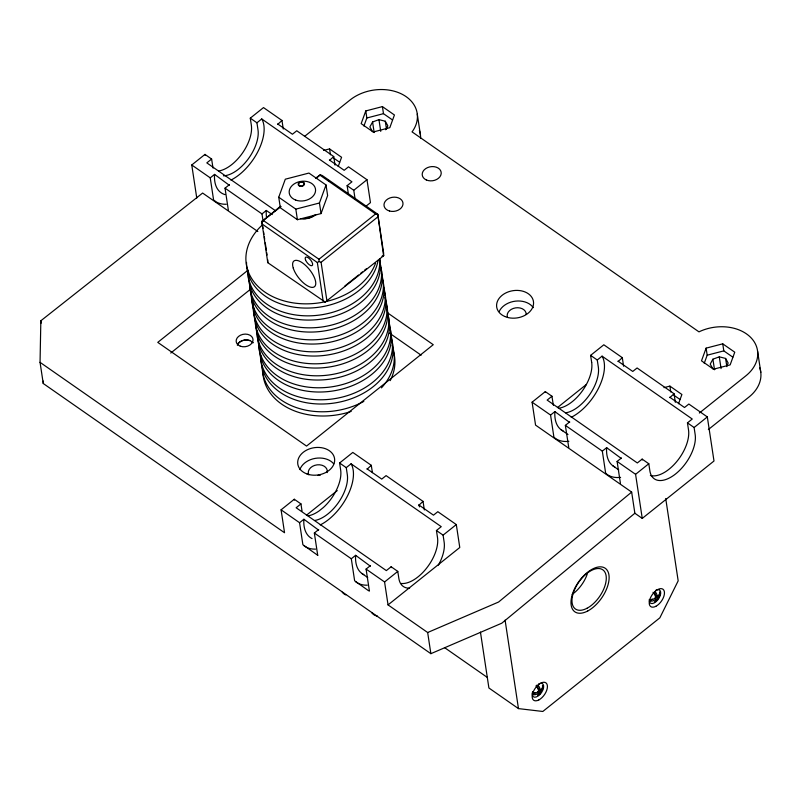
<?xml version="1.0" encoding="UTF-8"?>
<svg xmlns="http://www.w3.org/2000/svg" width="801" height="801" viewBox="0 0 801 801"><rect width="100%" height="100%" fill="white"/><g stroke="black" fill="none" stroke-linecap="round" stroke-linejoin="round"><path stroke-width="1.2" d="M553.451 405.286A31.86 16.861 -55.1 0 1 553.02 403.303L551.959 396.245L545.301 391.609L532.094 402.182L535.559 425.111L631.659 492.094L634.863 513.251L501.806 623.188L430.868 653.676L43.254 383.509L40.05 362.342L40.841 320.78L202.623 193.051L257.832 231.529M43.254 383.509L43.294 381.056M229.306 185.261L214.578 174.388L214.518 174.958A45.407 24.03 -55.1 0 0 225.011 194.603M272.24 214.578L266.322 210.463L266.272 211.023A45.407 24.03 -55.1 0 0 266.533 217.401M318.618 530.112L303.889 519.248L303.839 519.809A45.407 24.03 -55.1 0 0 312.08 538.592M370.372 566.187L355.634 555.313L355.584 555.874A45.407 24.03 -55.1 0 0 363.824 574.657M569.631 422.467L554.903 411.604L554.853 412.165A45.407 24.03 -55.1 0 0 563.093 430.948M621.386 458.542L606.647 447.669L606.597 448.23A45.407 24.03 -55.1 0 0 614.838 467.013M315.654 178.112L320.31 174.778L322.312 175.549L377.762 214.197L383.629 252.996L383.589 255.789L325.216 302.087L267.774 262.678L261.797 221.597L280.5 206.237M267.774 262.678L267.814 259.874M316.255 178.423L320.31 174.778M325.216 302.087L325.376 301.576M383.589 255.789L377.762 214.197M278.738 197.226L285.306 179.194L308.946 173.066L326.017 184.961L327.619 195.544L321.051 213.577L297.411 219.704L280.34 207.809L278.738 197.226L295.819 209.131L297.411 219.704M321.051 213.577L319.449 202.993L326.017 184.961M338.212 166.508L341.576 157.276L329.561 148.906L323.624 150.448M365.787 110.928L361.161 123.624L373.176 131.995L389.807 127.679L394.432 114.994L382.417 106.613L365.787 110.928L366.848 117.987L363.914 126.057M678.537 403.714L681.901 394.493L669.886 386.112L663.949 387.654M706.112 348.145L701.496 360.83L713.501 369.201L730.142 364.886L734.757 352.2L722.742 343.829L706.112 348.145L707.183 355.193L704.239 363.274M438.347 565.186L439.789 562.472A31.86 16.861 -55.1 0 0 444.154 542.207L443.093 535.148L436.435 530.512L441.241 526.668L351.058 463.799L346.252 467.644L347.314 474.703A31.86 16.861 -55.1 0 1 338.162 502.948A31.86 16.861 -55.1 0 1 314.743 520.49M385.681 129.752L387.844 125.827L385.281 121.221L378.953 119.629L372.575 121.982L369.882 126.898L372.445 131.494L374.548 132.025M726.557 365.987L728.169 363.033L725.606 358.437L719.288 356.845L712.91 359.188L710.207 364.105L712.77 368.7L714.882 369.231M535.999 685.926L536.77 685.195M655.428 596.395L657.751 598.007L657.491 599.879A6.528 2.703 51.3 0 1 656.329 600.329L654.747 601.601A6.528 2.703 51.3 0 0 655.909 601.15L656.159 599.278L654.617 598.197M631.659 492.094L498.602 602.022L427.664 632.51L388.044 604.895L384.57 581.967L366.087 569.08L370.422 565.616M537.731 685.636L538.172 688.55L540.485 690.162L542.337 687.779A6.528 4.836 -8.6 0 0 542.467 685.616L542.698 687.098A6.528 4.836 -8.6 0 1 542.557 689.26L540.705 691.643L540.455 693.516A6.528 2.703 51.3 0 1 539.293 693.966L538.542 691.003M654.767 591.999L655.208 594.913L657.521 596.525L659.373 594.142A6.528 4.836 -8.6 0 0 659.513 591.979L659.734 593.461A6.528 4.836 -8.6 0 1 659.593 595.624L657.751 598.007M196.766 198.037L191.759 164.976L204.976 154.403L211.624 159.039L212.696 166.097A31.86 16.861 -55.1 0 0 213.116 168.08M218.773 170.993A31.86 16.861 -55.1 0 0 242.192 153.452A31.86 16.861 -55.1 0 0 251.344 125.206L250.282 118.158L263.499 107.584L281.972 120.46L283.274 129.031M211.624 159.039L206.818 162.883L275.494 210.743M223.449 175.83A31.86 16.861 -55.1 0 0 247.93 159.349A31.86 16.861 -55.1 0 0 258.002 129.842L256.931 122.793L261.737 118.948L351.929 181.807L347.123 185.652L348.185 192.711M214.748 200.941L213.577 199.87L210.242 177.852L214.578 174.388M277.837 124.295L281.972 120.46M228.355 210.182L225.031 188.165L229.356 184.691M277.647 123.935L292.425 134.238L296.76 130.773L333.727 156.535L335.018 165.096M304.55 136.41L350.077 99.985A39.83 29.507 -8.6 0 1 401.742 94.057A39.83 29.507 -8.6 0 1 412.545 131.224L412.034 131.865L698.983 331.874L699.814 331.454A39.83 29.507 -8.6 0 1 750.207 336.941A39.83 29.507 -8.6 0 1 745.851 375.839L699.353 413.036M263.098 221.266L261.987 213.927L266.322 210.463M329.591 160.36L333.727 156.535M261.797 221.597L281.101 206.548M329.391 160L344.18 170.303L348.505 166.838L366.988 179.724L370.452 202.643L365.707 206.448M248.05 270.147L157.767 342.377L306.543 446.077L433.251 344.7L387.304 312.68M355.043 199.509A31.86 16.861 -55.1 0 0 354.843 197.346L353.772 190.288L366.988 179.724M170.753 353.041L250.653 289.121M261.907 223.879L317.346 262.528L319.088 261.526L318.968 259.254L375.599 213.937L377.601 214.708M319.088 261.526L321.091 262.297L377.722 216.991M344.901 285.947L358.568 275.013M360.52 273.451L362.473 271.889M364.425 270.327L366.377 268.766M40.05 362.342L284.545 532.755L281.081 509.826L294.287 499.253L300.946 503.899L302.017 510.948M308.095 515.854A31.86 16.861 -55.1 0 0 318.978 511.028L323.414 507.474A31.86 16.861 -55.1 0 0 334.858 493.056L336.29 490.342A31.86 16.861 -55.1 0 0 340.665 470.067L339.594 463.008L352.81 452.435L371.294 465.321L372.405 472.66M300.946 503.899L296.14 507.744L386.332 570.602L391.138 566.758L397.787 571.393L398.858 578.452A31.86 16.861 -55.1 0 0 407.759 588.104L409.611 588.184M306.433 515.243L337.261 490.582M317.867 555.413L302.888 544.73L299.564 522.713L303.889 519.248M367.158 469.156L371.294 465.321M317.677 555.033L314.342 533.015L318.678 529.551M366.958 468.785L381.747 479.088L386.082 475.624L423.038 501.386L424.34 509.947M591.679 362.422L590.607 355.364L603.824 344.79L622.307 357.677L623.599 366.237M551.959 396.245L547.153 400.089L637.336 462.958L642.142 459.113L648.8 463.749L649.861 470.798A31.86 16.861 -55.1 0 0 675.724 473.842A31.86 16.861 -55.1 0 0 695.168 434.553L694.107 427.504L687.448 422.868L692.254 419.023L602.072 356.155L597.266 359.999L598.327 367.058A31.86 16.861 -55.1 0 1 589.176 395.304A31.86 16.861 -55.1 0 1 565.756 412.845M368.63 590.788L354.633 580.795L351.309 558.778L355.634 555.313M419.544 506.893A45.407 24.03 -55.1 0 0 418.903 505.221L423.038 501.386M557.446 407.599L586.372 384.46M568.86 441.301A55.76 29.517 -55.1 0 1 555.073 438.147L553.902 437.086L550.567 415.068L554.903 411.604M618.172 361.501L622.307 357.677M418.713 504.85L433.491 515.163L437.827 511.699L456.31 524.575L459.774 547.504L388.044 604.895M568.75 447.519L565.356 425.371L569.691 421.907M617.971 361.141L632.76 371.444L637.095 367.979L674.052 393.742L675.343 402.302M384.57 581.967L397.787 571.393M443.093 535.148L456.31 524.575M620.605 477.366A55.76 29.517 -55.1 0 1 606.828 474.212L605.646 473.151L602.322 451.133L606.647 447.669M669.916 397.576L674.052 393.742M620.435 483.454L617.1 461.436L621.436 457.972M669.726 397.206L684.505 407.509L688.84 404.044L707.323 416.931L713.991 461.016L642.252 518.407L634.863 513.251M642.252 518.407L635.583 474.322L648.8 463.749M694.107 427.504L707.323 416.931M708.364 429.546L749.045 396.996A39.83 29.507 -8.6 0 0 759.708 367.719M536.36 686.347A6.528 2.703 51.3 0 1 537.952 688.72L538.903 691.433L535.849 692.975A6.528 4.836 -8.6 0 1 532.955 693.225L532.425 693.145L532.645 694.627L535.138 692.625M653.035 592.289L653.406 592.72A6.528 2.703 51.3 0 1 654.988 595.083L655.939 597.796L652.885 599.338A6.528 4.836 -8.6 0 1 650.001 599.589L649.461 599.508L649.681 600.99L652.184 598.988M656.159 599.278L653.105 600.82A6.528 4.836 -8.6 0 1 650.222 601.07L649.681 600.99M537.581 691.834L539.123 692.915L536.069 694.457A6.528 4.836 -8.6 0 1 533.186 694.707L532.645 694.627M538.202 694.647L537.701 695.238A6.528 2.703 51.3 0 0 538.873 694.787L539.123 692.915M382.007 256.27L383.739 255.269M366.848 117.987L383.479 113.672L392.49 119.95M295.819 209.131L319.449 202.993M707.183 355.193L723.814 350.878L732.825 357.166M480.45 632.099L488.9 687.989L518.467 708.605L542.818 711.468L659.854 617.831L678.177 580.835L665.721 498.522M333.627 158.057L339.634 162.243M673.961 395.263L679.969 399.449M250.282 118.158L256.931 122.793M347.123 185.652L353.772 190.288M590.607 355.364L597.266 359.999M320.16 175.299L375.599 213.937M191.759 164.976L210.242 177.852M225.031 188.165L261.987 213.927M532.094 402.182L550.567 415.068M565.356 425.371L602.322 451.133M617.1 461.436L635.583 474.322M263.529 220.605L318.968 259.254M561.08 429.706L567.979 434.522M612.825 465.781L618.742 469.897M389.486 333.126L421.136 355.193M339.594 463.008L346.252 467.644M281.081 509.826L299.564 522.713M314.342 533.015L351.309 558.778M538.392 690.031L540.705 691.643M361.812 573.426L367.729 577.551M444.475 647.558L487.298 677.416M602.072 356.155L602.853 357.616A40.09 21.226 -55.1 0 1 571.253 417.281M261.737 118.948L262.518 120.41A40.09 21.226 -55.1 0 1 230.928 180.075M351.058 463.799L351.839 465.261A40.09 21.226 -55.1 0 1 320.24 524.925M642.142 459.113L642.322 459.954M545.301 391.609L545.481 392.46M391.138 566.758L391.319 567.599M294.287 499.253L294.468 500.104M204.976 154.403L205.156 155.244M657.521 596.525L656.58 593.821A6.528 2.703 51.3 0 0 654.988 591.448M540.485 690.162L539.534 687.448A6.528 2.703 51.3 0 0 537.952 685.085M757.596 351.259L760.8 372.425M725.606 358.437L726.857 366.668M722.742 343.829L723.814 350.878M719.288 356.845L721.06 368.6M712.91 359.188L714.512 369.772M669.886 386.112L670.777 391.989M655.578 597.366L656.019 600.279M505.091 620.144L518.467 708.605M417.271 114.052L420.475 135.219M385.281 121.221L386.523 129.452M382.417 106.613L383.479 113.672M378.953 119.629L380.735 131.384M372.575 121.982L374.177 132.566M427.664 632.51L430.868 653.676M329.561 148.906L330.453 154.783M321.091 262.297L326.958 301.096M366.087 569.08L369.421 591.098M317.346 262.528L323.214 301.316M261.947 221.076L262.317 223.509M262.678 225.932L263.048 228.355M263.599 231.99L263.96 234.413M264.33 236.846L264.7 239.269M265.251 242.903L266.343 250.182M266.713 252.605L267.083 255.028M40.841 320.78L41.191 323.133M687.448 422.868L688.52 429.917A31.86 16.861 -55.1 0 1 676.515 461.857A31.86 16.861 -55.1 0 1 650.382 475.474M436.435 530.512L437.506 537.561A31.86 16.861 -55.1 0 1 426.482 568.299A31.86 16.861 -55.1 0 1 401.101 583.468M237.346 345.221A8.501 6.298 -8.6 0 1 244.475 340.155A8.501 6.298 -8.6 0 1 252.856 342.768M377.521 616.159A31.86 16.861 -55.1 0 1 371.824 612.835M317.817 475.434A9.562 7.079 -8.6 0 1 320.3 475.223M345.752 594.903A31.86 16.861 -55.1 0 1 342.257 592.219M587.483 573.336A23.9 12.646 -55.1 0 1 572.184 594.372M655.689 590.327A7.97 4.215 -55.1 0 1 660.675 593.601A7.97 4.215 -55.1 0 1 654.297 602.893A7.97 4.215 -55.1 0 1 649.321 599.619M538.642 683.964A7.97 4.215 -55.1 0 1 543.549 687.799A7.97 4.215 -55.1 0 1 536.29 696.96A7.97 4.215 -55.1 0 1 532.645 691.523M375.539 263.239A66.383 49.171 -8.6 0 1 280.61 299.854A66.383 49.171 -8.6 0 1 262.087 225.161M378.062 260.435A66.383 49.171 -8.6 0 1 307.944 308.075A66.383 49.171 -8.6 0 1 246.528 262.388M379.664 258.793A66.383 49.171 -8.6 0 1 315.394 315.524A66.383 49.171 -8.6 0 1 247.699 270.147M379.854 259.524A66.383 49.171 -8.6 0 1 316.836 319.679A66.383 49.171 -8.6 0 1 248.45 272.04M379.524 261.617A66.383 49.171 -8.6 0 1 323.484 326.748A66.383 49.171 -8.6 0 1 249.511 282.142M380.165 265.852A66.383 49.171 -8.6 0 1 324.125 330.983A66.383 49.171 -8.6 0 1 250.152 286.378M381.346 273.612A66.383 49.171 -8.6 0 1 323.744 338.973A66.383 49.171 -8.6 0 1 251.434 291.784M381.977 277.837A66.383 49.171 -8.6 0 1 325.937 342.968A66.383 49.171 -8.6 0 1 251.965 298.362M383.529 286.708A66.383 49.171 -8.6 0 1 324.775 351.068A66.383 49.171 -8.6 0 1 253.246 303.779M383.799 289.832A66.383 49.171 -8.6 0 1 326.197 355.193A66.383 49.171 -8.6 0 1 253.887 308.015M384.971 297.592A66.383 49.171 -8.6 0 1 328.921 362.723A66.383 49.171 -8.6 0 1 254.958 318.117M385.611 301.827A66.383 49.171 -8.6 0 1 329.561 366.958A66.383 49.171 -8.6 0 1 255.599 322.352M386.783 309.587A66.383 49.171 -8.6 0 1 330.733 374.718A66.383 49.171 -8.6 0 1 256.771 330.112M387.424 313.822A66.383 49.171 -8.6 0 1 331.374 378.943A66.383 49.171 -8.6 0 1 257.411 334.337M388.595 321.581A66.383 49.171 -8.6 0 1 330.993 386.933A66.383 49.171 -8.6 0 1 258.693 339.754M389.236 325.807A66.383 49.171 -8.6 0 1 333.186 390.938A66.383 49.171 -8.6 0 1 259.224 346.332M390.407 333.566A66.383 49.171 -8.6 0 1 334.367 398.698A66.383 49.171 -8.6 0 1 260.395 354.092M391.048 337.802A66.383 49.171 -8.6 0 1 333.446 403.163A66.383 49.171 -8.6 0 1 261.146 355.984M392.22 345.561A66.383 49.171 -8.6 0 1 381.436 387.884M363.824 401.401A66.383 49.171 -8.6 0 1 296.22 407.539A66.383 49.171 -8.6 0 1 262.207 366.087M392.86 349.797A66.383 49.171 -8.6 0 1 390.187 380.655M351.198 411.404A66.383 49.171 -8.6 0 1 262.848 370.312M327.989 180.295A6.638 2.743 51.3 0 1 329.211 181.276M315.874 214.698A15.93 11.805 -8.6 0 1 300.515 218.683M314.292 215.169A13.277 9.832 -8.6 0 1 302.618 218.613M591.679 362.422A31.86 16.861 -55.1 0 1 587.303 382.688L585.871 385.401A31.86 16.861 -55.1 0 1 559.108 408.2M419.384 130.513A39.83 29.507 -8.6 0 1 420.625 138.112M226.252 204.255A55.76 29.517 -55.1 0 1 214.748 200.941M315.564 549.116A55.76 29.517 -55.1 0 1 304.06 545.791M367.319 585.181A55.76 29.517 -55.1 0 1 355.814 581.866M507.464 317.276A9.562 7.079 -8.6 0 1 515.514 307.884A9.562 7.079 -8.6 0 1 526.187 314.292M308.796 474.833A9.562 7.079 -8.6 0 1 317.096 464.85A9.562 7.079 -8.6 0 1 327.118 472.61M499.183 311.559A18.583 13.767 -8.6 0 1 515.534 301.136A18.583 13.767 -8.6 0 1 533.286 307.674M299.884 469.596A18.583 13.767 -8.6 0 1 315.264 458.362A18.583 13.767 -8.6 0 1 333.737 463.839M237.997 343.619A8.761 6.488 -8.6 0 1 249.942 340.515M251.734 341.446A8.761 6.488 -8.6 0 1 253.096 342.718M240.29 346.182A8.501 6.298 -8.6 0 0 253.046 339.944A8.501 6.298 -8.6 0 0 240.45 335.208A8.501 6.298 -8.6 0 0 240.29 346.182M587.744 610.993A26.553 14.058 -55.1 0 0 607.599 570.893A26.553 14.058 -55.1 0 0 574.818 588.254A26.553 14.058 -55.1 0 0 587.744 610.993M655.919 606.277A10.623 5.617 -55.1 0 0 663.859 590.237A10.623 5.617 -55.1 0 0 650.752 597.186A10.623 5.617 -55.1 0 0 655.919 606.277M538.883 699.914A10.623 5.617 -55.1 0 0 546.823 683.874A10.623 5.617 -55.1 0 0 533.706 690.822A10.623 5.617 -55.1 0 0 538.883 699.914M587.053 608.249A23.9 12.646 -55.1 0 0 604.915 572.164A23.9 12.646 -55.1 0 0 575.418 587.794A23.9 12.646 -55.1 0 0 587.053 608.249M305.481 259.794A5.307 2.193 51.3 0 0 311.899 265.692A5.307 2.193 51.3 0 0 309.356 258.633A5.307 2.193 51.3 0 0 305.481 259.794M293.256 268.115A16.461 6.808 51.3 0 0 312.951 287.349A16.461 6.808 51.3 0 0 306.342 266.112A16.461 6.808 51.3 0 0 293.256 268.115M295.659 200.06A13.277 9.832 -8.6 0 0 315.584 190.308A13.277 9.832 -8.6 0 0 295.899 182.918A13.277 9.832 -8.6 0 0 295.659 200.06M299.704 186.192A3.184 2.363 -8.6 0 0 304.48 183.85A3.184 2.363 -8.6 0 0 299.754 182.077A3.184 2.363 -8.6 0 0 299.704 186.192M299.964 185.832A2.653 1.962 -8.6 0 0 303.959 183.89A2.653 1.962 -8.6 0 0 300.015 182.408A2.653 1.962 -8.6 0 0 299.964 185.832M504.74 316.465A18.583 13.767 -8.6 0 0 533.526 304A18.583 13.767 -8.6 0 0 506.953 292.405A18.583 13.767 -8.6 0 0 504.74 316.465M307.023 473.962A18.583 13.767 -8.6 0 0 334.668 459.994A18.583 13.767 -8.6 0 0 306.843 450.002A18.583 13.767 -8.6 0 0 307.023 473.962M426.302 179.945A9.562 7.079 -8.6 0 0 441.191 173.657A9.562 7.079 -8.6 0 0 427.634 167.569A9.562 7.079 -8.6 0 0 426.302 179.945M389.586 211.043A9.562 7.079 -8.6 0 0 402.963 202.953A9.562 7.079 -8.6 0 0 387.954 198.888A9.562 7.079 -8.6 0 0 389.586 211.043"/></g></svg>
